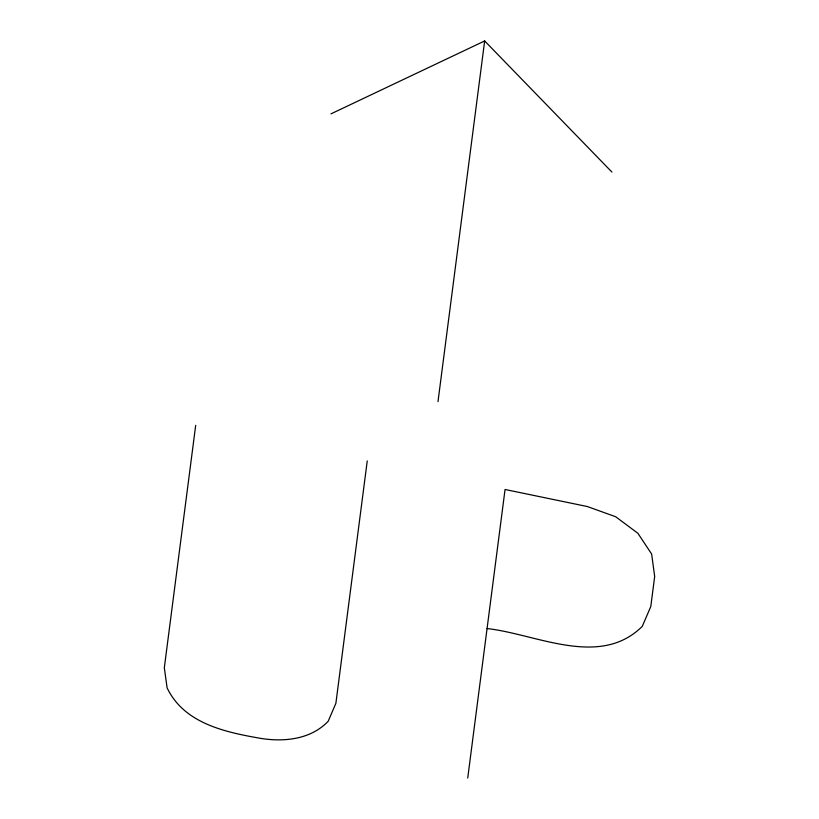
<?xml version="1.0" encoding="UTF-8"?>
<svg xmlns="http://www.w3.org/2000/svg" width="819" height="819" viewBox="0 0 819 819"><rect width="100%" height="100%" fill="white"/><g stroke="black" fill="none" stroke-linecap="round" stroke-linejoin="round"><path stroke-width="1.23" d="M195.69 425.337L164.322 667.751L167.107 687.868C184.326 723.904 226.024 732.35 261.66 738.543C285.114 742.065 310.985 739.219 328.184 721.273L335.882 703.326L367.25 460.913M437.991 401.658L484.664 40.95L330.989 113.851M467.731 778.05L505.057 489.486L587.254 506.521L615.673 516.738L637.888 533.282L651.637 554.033L654.678 576.474L650.788 606.531L642.27 626.371C599.723 668.539 536.353 633.998 487.07 628.552M484.664 40.95L611.926 172.092"/></g></svg>
